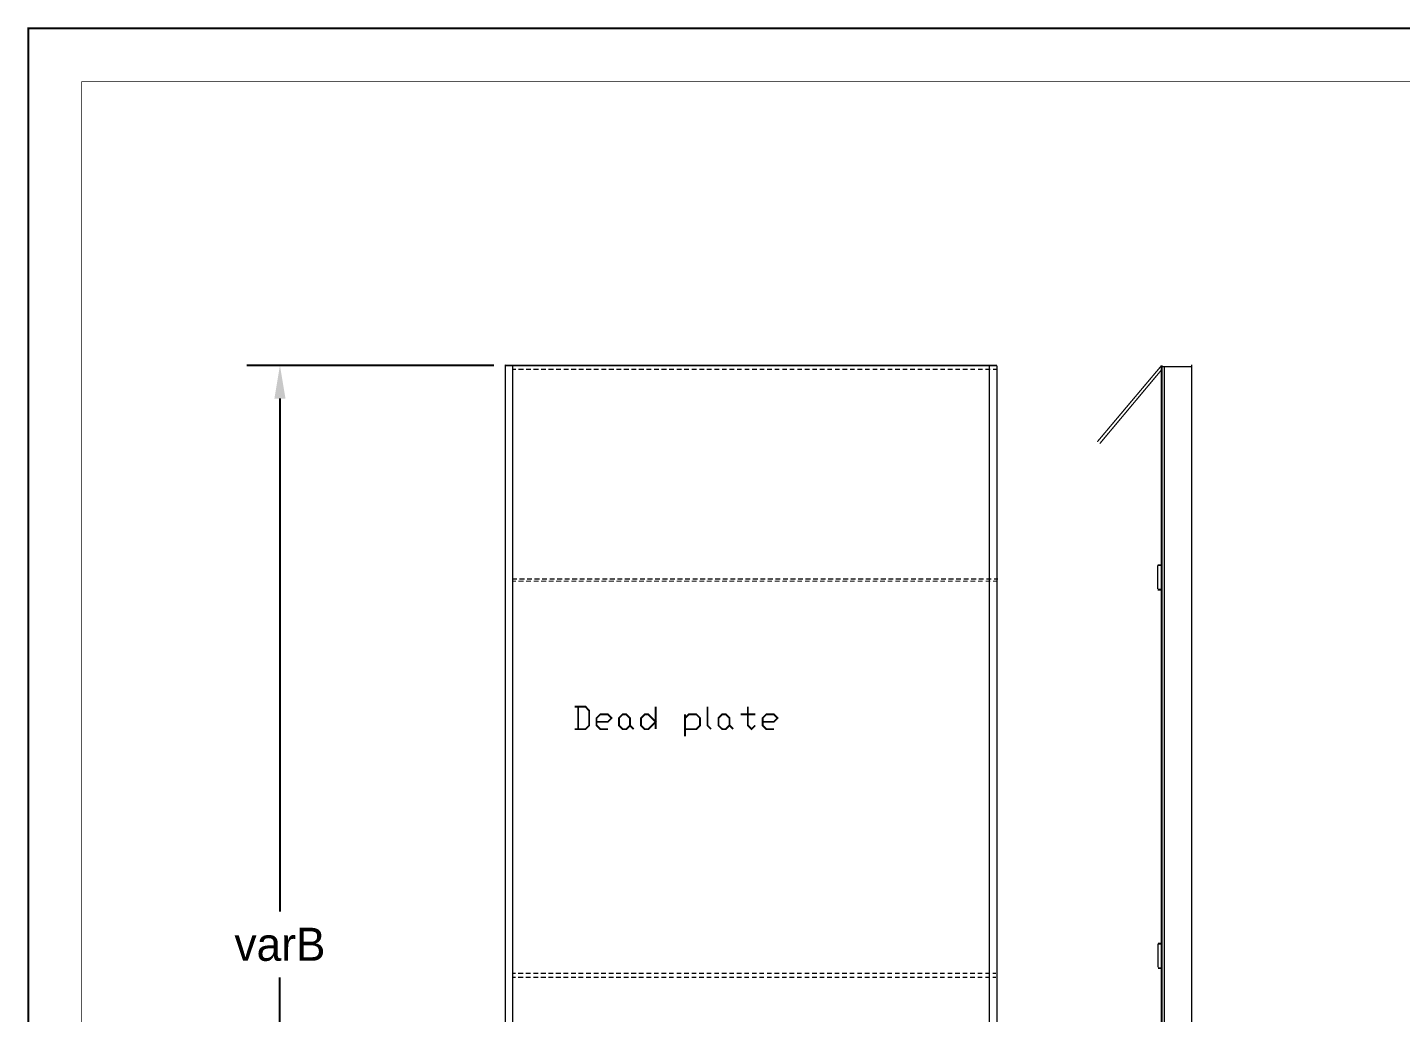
# Model space of a CAD drawing. Extents: x -4.2 to 11.2, y -10.2 to 0.5.
# Drawn here: x -4.2 to 3.27, y -4.88 to 0.48 of the extents above; entities that cross this region are included whole.
import ezdxf

# ---------------------------------------------------------------- set-up
doc = ezdxf.new("R2010")
doc.units = 0
doc.header["$MEASUREMENT"] = 0
doc.dimstyles.get("Standard").update_dxf_attribs({"dimtxt": 0.18, "dimasz": 0.18, "dimexe": 0.18, "dimexo": 0.0625, "dimgap": 0.09, "dimtad": 0, "dimtih": 1, "dimtoh": 1, "dimdec": 4, "dimzin": 0, "dimdsep": 46, "dimtxsty": 'Standard', "dimcen": 0.09, "dimadec": 0, "dimazin": 0, "dimtfac": 1, "dimtdec": 4, "dimtofl": 0, "dimtmove": 0, "dimatfit": 3, "dimfxl": 1, "dimtolj": 1, "dimtzin": 0, "dimarcsym": 0})

# ---------------------------------------------------------------- blocks, each defined once
blk = doc.blocks.new('*D2')
at = {"color": 0, "linetype": 'Continuous', "lineweight": -2, "transparency": 16777216}
for p, q in [((-1.6598, -1.3589), (-3.0033, -1.3589)), ((-2.8233, -1.5389), (-2.8233, -4.3289)), ((-2.8233, -7.4789), (-2.8233, -4.6889)), ((-1.6598, -7.6589), (-3.0033, -7.6589))]:
    blk.add_line(p, q, dxfattribs=at)
at = {"color": 0, "linetype": 'Continuous', "transparency": 16777216}
for points in [[(-2.8533, -1.5389), (-2.7933, -1.5389), (-2.8233, -1.3589)], [(-2.8533, -7.4789), (-2.7933, -7.4789), (-2.8233, -7.6589)]]:
    blk.add_solid(points, dxfattribs=at)
at = {"layer": 'Defpoints', "color": 0, "linetype": 'Continuous', "transparency": 16777216}
for p in [(-2.8233, -1.3589), (-1.5973, -1.3589), (-1.5973, -7.6589)]:
    blk.add_point(p, dxfattribs=at)
at = {"color": 0, "linetype": 'Continuous', "transparency": 16777216, "insert": (-2.8233, -4.5089), "char_height": 0.18, "attachment_point": 5}
blk.add_mtext('\\A1;varB', dxfattribs=at)

msp = doc.modelspace()

# ---------------------------------------------------------------- linework, layer by layer
at = {"linetype": 'Continuous'}
msp.add_line((1.07785, -1.36057), (-1.59725, -1.35889), dxfattribs=at)
at = {"color": 0}
for points, const_width in [([(11.2078, 0.47445), (-4.19215, 0.47445), (-4.19215, -10.23227), (11.2078, -10.23227), (11.2078, 0.47445)], 0.01), ([(8.70612, 0.18445), (-3.90215, 0.18445), (-3.90215, -9.94223), (8.70612, -9.94223), (8.70612, 0.18445)], 0.005), ([(-0.93885, -3.33724), (-0.95885, -3.33724), (-0.97885, -3.31722), (-0.97885, -3.27724), (-0.95885, -3.25722), (-0.93885, -3.25722), (-0.91885, -3.27724), (-0.91885, -3.31722), (-0.93885, -3.33724)], 0.01), ([(-0.77885, -3.29727), (-0.81885, -3.33724), (-0.83885, -3.33724), (-0.85885, -3.31722), (-0.85885, -3.27724), (-0.83885, -3.25722), (-0.81885, -3.25722), (-0.77885, -3.29727)], 0.01), ([(-0.39715, -3.33724), (-0.41715, -3.33724), (-0.43725, -3.31722), (-0.43725, -3.27724), (-0.41715, -3.25722), (-0.39715, -3.25722), (-0.37725, -3.27724), (-0.37725, -3.31722), (-0.39715, -3.33724)], 0.01)]:
    msp.add_lwpolyline(points, close=True, dxfattribs=dict(at, const_width=const_width))
for points, const_width in [([(-1.55715, -1.35889), (-1.59725, -1.35889), (-1.59725, -7.63222), (-1.55715, -7.63222)], 0.00667), ([(-1.55715, -7.63222), (-1.55715, -1.36057)], 0.00667), ([(-1.53885, -1.3806), (-1.55715, -1.3806)], 0.00667), ([(-1.49725, -1.3806), (-1.52555, -1.3806)], 0.00667), ([(-1.45715, -1.3806), (-1.48385, -1.3806)], 0.00667), ([(-1.41555, -1.3806), (-1.44385, -1.3806)], 0.00667), ([(-1.37555, -1.3806), (-1.40215, -1.3806)], 0.00667), ([(-1.33385, -1.3806), (-1.36215, -1.3806)], 0.00667), ([(-1.29385, -1.3806), (-1.32055, -1.3806)], 0.00667), ([(-1.25225, -1.3806), (-1.27885, -1.3806)], 0.00667), ([(-1.21055, -1.3806), (-1.23885, -1.3806)], 0.00667), ([(-1.17055, -1.3806), (-1.19715, -1.3806)], 0.00667), ([(-1.12885, -1.3806), (-1.15725, -1.3806)], 0.00667), ([(-1.08885, -1.3806), (-1.11555, -1.3806)], 0.00667), ([(-1.04715, -1.3806), (-1.07385, -1.3806)], 0.00667), ([(-1.00555, -1.3806), (-1.03385, -1.3806)], 0.00667), ([(-0.96555, -1.3806), (-0.99215, -1.3806)], 0.00667), ([(-0.92385, -1.3806), (-0.95215, -1.3806)], 0.00667), ([(-0.88385, -1.3806), (-0.91055, -1.3806)], 0.00667), ([(-0.84225, -1.3806), (-0.87055, -1.3806)], 0.00667), ([(-0.80215, -1.3806), (-0.82885, -1.3806)], 0.00667), ([(-0.76055, -1.3806), (-0.78725, -1.3806)], 0.00667), ([(-0.71885, -1.3806), (-0.74725, -1.3806)], 0.00667), ([(-0.67885, -1.3806), (-0.70555, -1.3806)], 0.00667), ([(-0.63715, -1.3806), (-0.66555, -1.3806)], 0.00667), ([(-0.59725, -1.3806), (-0.62385, -1.3806)], 0.00667), ([(-0.55555, -1.3806), (-0.58215, -1.3806)], 0.00667), ([(-0.51385, -1.3806), (-0.54215, -1.3806)], 0.00667), ([(-0.47385, -1.3806), (-0.50055, -1.3806)], 0.00667), ([(-0.43215, -1.3806), (-0.46055, -1.3806)], 0.00667), ([(-0.39215, -1.3806), (-0.41885, -1.3806)], 0.00667), ([(-0.35055, -1.3806), (-0.37885, -1.3806)], 0.00667), ([(-0.31055, -1.3806), (-0.33715, -1.3806)], 0.00667), ([(-0.26885, -1.3806), (-0.29555, -1.3806)], 0.00667), ([(-0.22715, -1.3806), (-0.25555, -1.3806)], 0.00667), ([(-0.18725, -1.3806), (-0.21385, -1.3806)], 0.00667), ([(-0.14555, -1.3806), (-0.17385, -1.3806)], 0.00667), ([(-0.10555, -1.3806), (-0.13225, -1.3806)], 0.00667), ([(-0.06385, -1.3806), (-0.09055, -1.3806)], 0.00667), ([(-0.02385, -1.3806), (-0.05055, -1.3806)], 0.00667), ([(0.01785, -1.3806), (-0.00885, -1.3806)], 0.00667), ([(0.05945, -1.3806), (0.03115, -1.3806)], 0.00667), ([(0.09945, -1.3806), (0.07285, -1.3806)], 0.00667), ([(0.14115, -1.3806), (0.11285, -1.3806)], 0.00667), ([(0.18115, -1.3806), (0.15445, -1.3806)], 0.00667), ([(0.22285, -1.3806), (0.19615, -1.3806)], 0.00667), ([(0.26445, -1.3806), (0.23615, -1.3806)], 0.00667), ([(0.30445, -1.3806), (0.27775, -1.3806)], 0.00667), ([(0.34615, -1.3806), (0.31785, -1.3806)], 0.00667), ([(0.38615, -1.3806), (0.35955, -1.3806)], 0.00667), ([(0.42785, -1.3806), (0.40115, -1.3806)], 0.00667), ([(0.46775, -1.3806), (0.44115, -1.3806)], 0.00667), ([(0.50945, -1.3806), (0.48285, -1.3806)], 0.00667), ([(0.55115, -1.3806), (0.52285, -1.3806)], 0.00667), ([(0.59115, -1.3806), (0.56445, -1.3806)], 0.00667), ([(0.63285, -1.3806), (0.60445, -1.3806)], 0.00667), ([(0.67285, -1.3806), (0.64615, -1.3806)], 0.00667), ([(0.71445, -1.3806), (0.68775, -1.3806)], 0.00667), ([(0.75615, -1.3806), (0.72785, -1.3806)], 0.00667), ([(0.79615, -1.3806), (0.76945, -1.3806)], 0.00667), ([(0.83775, -1.3806), (0.80945, -1.3806)], 0.00667), ([(0.87775, -1.3806), (0.85115, -1.3806)], 0.00667), ([(0.91945, -1.3806), (0.89115, -1.3806)], 0.00667), ([(0.95945, -1.3806), (0.93275, -1.3806)], 0.00667), ([(1.00115, -1.3806), (0.97445, -1.3806)], 0.00667), ([(1.04285, -1.3806), (1.01445, -1.3806)], 0.00667), ([(1.03615, -1.36057), (1.03615, -7.63222)], 0.00667), ([(1.07445, -1.3806), (1.05615, -1.3806)], 0.00667), ([(1.07785, -7.63222), (1.07785, -1.36057)], 0.00667), ([(1.97283, -1.36057), (1.62445, -1.77393)], 0.00667), ([(1.97283, -1.38391), (1.63785, -1.78392)], 0.00667), ([(1.97283, -5.59224), (1.97283, -1.35889)], 0.00667), ([(2.13782, -1.35559), (2.13782, -7.63222), (1.97614, -7.63222)], 0.00667), ([(1.97614, -7.63222), (1.97614, -1.35889)], 0.00667), ([(1.97614, -1.36557), (2.13782, -1.36557)], 0.00667), ([(1.98949, -5.59891), (1.98949, -1.36893)], 0.00667), ([(1.95281, -2.44559), (1.97446, -2.44559)], 0.01), ([(1.95281, -2.44559), (1.95281, -2.57559)], 0.00667), ([(-1.53385, -2.52057), (-1.55715, -2.52057)], 0.00667), ([(-1.53885, -2.53224), (-1.55715, -2.53224)], 0.00667), ([(-1.49725, -2.53224), (-1.52555, -2.53224)], 0.00667), ([(-1.49215, -2.52057), (-1.52055, -2.52057)], 0.00667), ([(-1.45715, -2.53224), (-1.48385, -2.53224)], 0.00667), ([(-1.45215, -2.52057), (-1.47885, -2.52057)], 0.00667), ([(-1.41555, -2.53224), (-1.44225, -2.53224)], 0.00667), ([(-1.41055, -2.52057), (-1.43885, -2.52057)], 0.00667), ([(-1.37385, -2.53224), (-1.40215, -2.53224)], 0.00667), ([(-1.37055, -2.52057), (-1.39715, -2.52057)], 0.00667), ([(-1.33385, -2.53224), (-1.36055, -2.53224)], 0.00667), ([(-1.32885, -2.52057), (-1.35555, -2.52057)], 0.00667), ([(-1.29215, -2.53224), (-1.32055, -2.53224)], 0.00667), ([(-1.28725, -2.52057), (-1.31555, -2.52057)], 0.00667), ([(-1.25225, -2.53224), (-1.27885, -2.53224)], 0.00667), ([(-1.24725, -2.52057), (-1.27385, -2.52057)], 0.00667), ([(-1.21055, -2.53224), (-1.23715, -2.53224)], 0.00667), ([(-1.20555, -2.52057), (-1.23385, -2.52057)], 0.00667), ([(-1.17055, -2.53224), (-1.19715, -2.53224)], 0.00667), ([(-1.16555, -2.52057), (-1.19225, -2.52057)], 0.00667), ([(-1.12885, -2.53224), (-1.15555, -2.53224)], 0.00667), ([(-1.12385, -2.52057), (-1.15215, -2.52057)], 0.00667), ([(-1.08715, -2.53224), (-1.11555, -2.53224)], 0.00667), ([(-1.08385, -2.52057), (-1.11055, -2.52057)], 0.00667), ([(-1.04715, -2.53224), (-1.07385, -2.53224)], 0.00667), ([(-1.04215, -2.52057), (-1.06885, -2.52057)], 0.00667), ([(-1.00555, -2.53224), (-1.03385, -2.53224)], 0.00667), ([(-1.00055, -2.52057), (-1.02885, -2.52057)], 0.00667), ([(-0.96555, -2.53224), (-0.99215, -2.53224)], 0.00667), ([(-0.96055, -2.52057), (-0.98715, -2.52057)], 0.00667), ([(-0.92385, -2.53224), (-0.95055, -2.53224)], 0.00667), ([(-0.91885, -2.52057), (-0.94715, -2.52057)], 0.00667), ([(-0.88225, -2.53224), (-0.91055, -2.53224)], 0.00667), ([(-0.87885, -2.52057), (-0.90555, -2.52057)], 0.00667), ([(-0.84225, -2.53224), (-0.86885, -2.53224)], 0.00667), ([(-0.83715, -2.52057), (-0.86385, -2.52057)], 0.00667), ([(-0.80055, -2.53224), (-0.82885, -2.53224)], 0.00667), ([(-0.79555, -2.52057), (-0.82385, -2.52057)], 0.00667), ([(-0.76055, -2.53224), (-0.78725, -2.53224)], 0.00667), ([(-0.75555, -2.52057), (-0.78225, -2.52057)], 0.00667), ([(-0.71885, -2.53224), (-0.74555, -2.53224)], 0.00667), ([(-0.71385, -2.52057), (-0.74215, -2.52057)], 0.00667), ([(-0.67885, -2.53224), (-0.70555, -2.53224)], 0.00667), ([(-0.67385, -2.52057), (-0.70055, -2.52057)], 0.00667), ([(-0.63715, -2.53224), (-0.66385, -2.53224)], 0.00667), ([(-0.63225, -2.52057), (-0.66055, -2.52057)], 0.00667), ([(-0.59555, -2.53224), (-0.62385, -2.53224)], 0.00667), ([(-0.59225, -2.52057), (-0.61885, -2.52057)], 0.00667), ([(-0.55555, -2.53224), (-0.58215, -2.53224)], 0.00667), ([(-0.55055, -2.52057), (-0.57715, -2.52057)], 0.00667), ([(-0.51385, -2.53224), (-0.54215, -2.53224)], 0.00667), ([(-0.50885, -2.52057), (-0.53725, -2.52057)], 0.00667), ([(-0.47385, -2.53224), (-0.50055, -2.53224)], 0.00667), ([(-0.46885, -2.52057), (-0.49555, -2.52057)], 0.00667), ([(-0.43215, -2.53224), (-0.45885, -2.53224)], 0.00667), ([(-0.42715, -2.52057), (-0.45555, -2.52057)], 0.00667), ([(-0.39045, -2.53224), (-0.41885, -2.53224)], 0.00667), ([(-0.38715, -2.52057), (-0.41385, -2.52057)], 0.00667), ([(-0.35055, -2.53224), (-0.37725, -2.53224)], 0.00667), ([(-0.34555, -2.52057), (-0.37225, -2.52057)], 0.00667), ([(-0.30885, -2.53224), (-0.33715, -2.53224)], 0.00667), ([(-0.30385, -2.52057), (-0.33215, -2.52057)], 0.00667), ([(-0.26885, -2.53224), (-0.29555, -2.53224)], 0.00667), ([(-0.26385, -2.52057), (-0.29055, -2.52057)], 0.00667), ([(-0.22715, -2.53224), (-0.25555, -2.53224)], 0.00667), ([(-0.22225, -2.52057), (-0.25055, -2.52057)], 0.00667), ([(-0.18725, -2.53224), (-0.21385, -2.53224)], 0.00667), ([(-0.18215, -2.52057), (-0.20885, -2.52057)], 0.00667), ([(-0.14555, -2.53224), (-0.17215, -2.53224)], 0.00667), ([(-0.14045, -2.52057), (-0.16885, -2.52057)], 0.00667), ([(-0.10385, -2.53224), (-0.13225, -2.53224)], 0.00667), ([(-0.10055, -2.52057), (-0.12725, -2.52057)], 0.00667), ([(-0.06385, -2.53224), (-0.09055, -2.53224)], 0.00667), ([(-0.05885, -2.52057), (-0.08555, -2.52057)], 0.00667), ([(-0.02215, -2.53224), (-0.05055, -2.53224)], 0.00667), ([(-0.01715, -2.52057), (-0.04555, -2.52057)], 0.00667), ([(0.01785, -2.53224), (-0.00885, -2.53224)], 0.00667), ([(0.02285, -2.52057), (-0.00385, -2.52057)], 0.00667), ([(0.05945, -2.53224), (0.03275, -2.53224)], 0.00667), ([(0.06445, -2.52057), (0.03615, -2.52057)], 0.00667), ([(0.10115, -2.53224), (0.07285, -2.53224)], 0.00667), ([(0.10445, -2.52057), (0.07785, -2.52057)], 0.00667), ([(0.14115, -2.53224), (0.11445, -2.53224)], 0.00667), ([(0.14615, -2.52057), (0.11945, -2.52057)], 0.00667), ([(0.18275, -2.53224), (0.15445, -2.53224)], 0.00667), ([(0.18775, -2.52057), (0.15945, -2.52057)], 0.00667), ([(0.22285, -2.53224), (0.19615, -2.53224)], 0.00667), ([(0.22785, -2.52057), (0.20115, -2.52057)], 0.00667), ([(0.26445, -2.53224), (0.23615, -2.53224)], 0.00667), ([(0.26945, -2.52057), (0.24115, -2.52057)], 0.00667), ([(0.30445, -2.53224), (0.27775, -2.53224)], 0.00667), ([(0.30945, -2.52057), (0.28275, -2.52057)], 0.00667), ([(0.34615, -2.53224), (0.31945, -2.53224)], 0.00667), ([(0.35115, -2.52057), (0.32285, -2.52057)], 0.00667), ([(0.38785, -2.53224), (0.35955, -2.53224)], 0.00667), ([(0.39115, -2.52057), (0.36445, -2.52057)], 0.00667), ([(0.42785, -2.53224), (0.40115, -2.53224)], 0.00667), ([(0.43275, -2.52057), (0.40615, -2.52057)], 0.00667), ([(0.46945, -2.53224), (0.44115, -2.53224)], 0.00667), ([(0.47445, -2.52057), (0.44615, -2.52057)], 0.00667), ([(0.50945, -2.53224), (0.48285, -2.53224)], 0.00667), ([(0.51445, -2.52057), (0.48785, -2.52057)], 0.00667), ([(0.55115, -2.53224), (0.52445, -2.53224)], 0.00667), ([(0.55615, -2.52057), (0.52775, -2.52057)], 0.00667), ([(0.59275, -2.53224), (0.56445, -2.53224)], 0.00667), ([(0.59615, -2.52057), (0.56945, -2.52057)], 0.00667), ([(0.63285, -2.53224), (0.60615, -2.53224)], 0.00667), ([(0.63785, -2.52057), (0.61115, -2.52057)], 0.00667), ([(0.67445, -2.53224), (0.64615, -2.53224)], 0.00667), ([(0.67785, -2.52057), (0.65115, -2.52057)], 0.00667), ([(0.71445, -2.53224), (0.68775, -2.53224)], 0.00667), ([(0.71945, -2.52057), (0.69285, -2.52057)], 0.00667), ([(0.75615, -2.53224), (0.72785, -2.53224)], 0.00667), ([(0.76115, -2.52057), (0.73285, -2.52057)], 0.00667), ([(0.79615, -2.53224), (0.76945, -2.53224)], 0.00667), ([(0.80115, -2.52057), (0.77445, -2.52057)], 0.00667), ([(0.83775, -2.53224), (0.81115, -2.53224)], 0.00667), ([(0.84275, -2.52057), (0.81445, -2.52057)], 0.00667), ([(0.87945, -2.53224), (0.85115, -2.53224)], 0.00667), ([(0.88285, -2.52057), (0.85615, -2.52057)], 0.00667), ([(0.91945, -2.53224), (0.89285, -2.53224)], 0.00667), ([(0.92445, -2.52057), (0.89785, -2.52057)], 0.00667), ([(0.96115, -2.53224), (0.93275, -2.53224)], 0.00667), ([(0.96615, -2.52057), (0.93775, -2.52057)], 0.00667), ([(1.00115, -2.53224), (0.97445, -2.53224)], 0.00667), ([(1.00615, -2.52057), (0.97945, -2.52057)], 0.00667), ([(1.04285, -2.53224), (1.01615, -2.53224)], 0.00667), ([(1.04785, -2.52057), (1.01945, -2.52057)], 0.00667), ([(1.07445, -2.53224), (1.05615, -2.53224)], 0.00667), ([(1.08445, -2.52057), (1.06115, -2.52057)], 0.00667), ([(1.95281, -2.57889), (1.97446, -2.57889)], 0.01), ([(-1.22055, -3.33724), (-1.16055, -3.33724), (-1.14045, -3.31722), (-1.14045, -3.23725), (-1.16055, -3.21556), (-1.22055, -3.21556)], 0.01), ([(-1.20055, -3.21556), (-1.20055, -3.33724)], 0.01), ([(-0.77885, -3.21556), (-0.77885, -3.33724)], 0.01), ([(-0.49725, -3.21556), (-0.49725, -3.31722), (-0.47715, -3.33724)], 0.01), ([(-0.27715, -3.21556), (-0.27715, -3.31722), (-0.25725, -3.33724), (-0.23715, -3.31722)], 0.01), ([(-1.10055, -3.29727), (-1.03885, -3.29727), (-1.01885, -3.27724), (-1.03885, -3.25722), (-1.08055, -3.25722), (-1.10055, -3.27724), (-1.10055, -3.31722), (-1.08055, -3.33724), (-1.03885, -3.33724)], 0.01), ([(-0.61885, -3.37723), (-0.61885, -3.25722)], 0.01), ([(-0.61885, -3.27724), (-0.59885, -3.25722), (-0.55715, -3.25722), (-0.53725, -3.27724), (-0.53725, -3.31722), (-0.55715, -3.33724), (-0.61885, -3.33724)], 0.01), ([(-0.31725, -3.25722), (-0.23715, -3.25722)], 0.01), ([(-0.19715, -3.29727), (-0.13555, -3.29727), (-0.11555, -3.27724), (-0.13555, -3.25722), (-0.17715, -3.25722), (-0.19715, -3.27724), (-0.19715, -3.31722), (-0.17715, -3.33724), (-0.13555, -3.33724)], 0.01), ([(-0.91885, -3.31722), (-0.89885, -3.33724)], 0.01), ([(-0.37725, -3.31722), (-0.35715, -3.33724)], 0.01), ([(1.9545, -4.50391), (1.97614, -4.50391)], 0.01), ([(1.9545, -4.50391), (1.9545, -4.63391)], 0.00667), ([(-1.54055, -4.66559), (-1.55715, -4.66559)], 0.00667), ([(-1.54055, -4.68724), (-1.55715, -4.68724)], 0.00667), ([(-1.49885, -4.66559), (-1.52715, -4.66559)], 0.00667), ([(-1.49885, -4.68724), (-1.52715, -4.68724)], 0.00667), ([(-1.45885, -4.66559), (-1.48555, -4.66559)], 0.00667), ([(-1.45885, -4.68724), (-1.48555, -4.68724)], 0.00667), ([(-1.41715, -4.66559), (-1.44385, -4.66559)], 0.00667), ([(-1.41715, -4.68724), (-1.44385, -4.68724)], 0.00667), ([(-1.37555, -4.66559), (-1.40385, -4.66559)], 0.00667), ([(-1.37555, -4.68724), (-1.40385, -4.68724)], 0.00667), ([(-1.33555, -4.66559), (-1.36215, -4.66559)], 0.00667), ([(-1.33555, -4.68724), (-1.36215, -4.68724)], 0.00667), ([(-1.29385, -4.66559), (-1.32215, -4.66559)], 0.00667), ([(-1.29385, -4.68724), (-1.32215, -4.68724)], 0.00667), ([(-1.25385, -4.66559), (-1.28055, -4.66559)], 0.00667), ([(-1.25385, -4.68724), (-1.28055, -4.68724)], 0.00667), ([(-1.21215, -4.66559), (-1.23885, -4.66559)], 0.00667), ([(-1.21215, -4.68724), (-1.23885, -4.68724)], 0.00667), ([(-1.17215, -4.66559), (-1.19885, -4.66559)], 0.00667), ([(-1.17215, -4.68724), (-1.19885, -4.68724)], 0.00667), ([(-1.13055, -4.66559), (-1.15725, -4.66559)], 0.00667), ([(-1.13055, -4.68724), (-1.15725, -4.68724)], 0.00667), ([(-1.08885, -4.66559), (-1.11715, -4.66559)], 0.00667), ([(-1.08885, -4.68724), (-1.11715, -4.68724)], 0.00667), ([(-1.04885, -4.66559), (-1.07555, -4.66559)], 0.00667), ([(-1.04885, -4.68724), (-1.07555, -4.68724)], 0.00667), ([(-1.00725, -4.66559), (-1.03555, -4.66559)], 0.00667), ([(-1.00725, -4.68724), (-1.03555, -4.68724)], 0.00667), ([(-0.96725, -4.66559), (-0.99385, -4.66559)], 0.00667), ([(-0.96725, -4.68724), (-0.99385, -4.68724)], 0.00667), ([(-0.92555, -4.66559), (-0.95215, -4.66559)], 0.00667), ([(-0.92555, -4.68724), (-0.95215, -4.68724)], 0.00667), ([(-0.88385, -4.66559), (-0.91225, -4.66559)], 0.00667), ([(-0.88385, -4.68724), (-0.91225, -4.68724)], 0.00667), ([(-0.84385, -4.66559), (-0.87055, -4.66559)], 0.00667), ([(-0.84385, -4.68724), (-0.87055, -4.68724)], 0.00667), ([(-0.80215, -4.66559), (-0.83055, -4.66559)], 0.00667), ([(-0.80215, -4.68724), (-0.83055, -4.68724)], 0.00667), ([(-0.76215, -4.66559), (-0.78885, -4.66559)], 0.00667), ([(-0.76215, -4.68724), (-0.78885, -4.68724)], 0.00667), ([(-0.72055, -4.66559), (-0.74725, -4.66559)], 0.00667), ([(-0.72055, -4.68724), (-0.74725, -4.68724)], 0.00667), ([(-0.68055, -4.66559), (-0.70715, -4.66559)], 0.00667), ([(-0.68055, -4.68724), (-0.70715, -4.68724)], 0.00667), ([(-0.63885, -4.66559), (-0.66555, -4.66559)], 0.00667), ([(-0.63885, -4.68724), (-0.66555, -4.68724)], 0.00667), ([(-0.59725, -4.66559), (-0.62555, -4.66559)], 0.00667), ([(-0.59725, -4.68724), (-0.62555, -4.68724)], 0.00667), ([(-0.55715, -4.66559), (-0.58385, -4.66559)], 0.00667), ([(-0.55715, -4.68724), (-0.58385, -4.68724)], 0.00667), ([(-0.51545, -4.66559), (-0.54385, -4.66559)], 0.00667), ([(-0.51545, -4.68724), (-0.54385, -4.68724)], 0.00667), ([(-0.47555, -4.66559), (-0.50225, -4.66559)], 0.00667), ([(-0.47555, -4.68724), (-0.50225, -4.68724)], 0.00667), ([(-0.43385, -4.66559), (-0.46055, -4.66559)], 0.00667), ([(-0.43385, -4.68724), (-0.46055, -4.68724)], 0.00667), ([(-0.39215, -4.66559), (-0.42055, -4.66559)], 0.00667), ([(-0.39215, -4.68724), (-0.42055, -4.68724)], 0.00667), ([(-0.35215, -4.66559), (-0.37885, -4.66559)], 0.00667), ([(-0.35215, -4.68724), (-0.37885, -4.68724)], 0.00667), ([(-0.31055, -4.66559), (-0.33885, -4.66559)], 0.00667), ([(-0.31055, -4.68724), (-0.33885, -4.68724)], 0.00667), ([(-0.27055, -4.66559), (-0.29715, -4.66559)], 0.00667), ([(-0.27055, -4.68724), (-0.29715, -4.68724)], 0.00667), ([(-0.22885, -4.66559), (-0.25555, -4.66559)], 0.00667), ([(-0.22885, -4.68724), (-0.25555, -4.68724)], 0.00667), ([(-0.18885, -4.66559), (-0.21555, -4.66559)], 0.00667), ([(-0.18885, -4.68724), (-0.21555, -4.68724)], 0.00667), ([(-0.14715, -4.66559), (-0.17385, -4.66559)], 0.00667), ([(-0.14715, -4.68724), (-0.17385, -4.68724)], 0.00667), ([(-0.10555, -4.66559), (-0.13385, -4.66559)], 0.00667), ([(-0.10555, -4.68724), (-0.13385, -4.68724)], 0.00667), ([(-0.06555, -4.66559), (-0.09225, -4.66559)], 0.00667), ([(-0.06555, -4.68724), (-0.09225, -4.68724)], 0.00667), ([(-0.02385, -4.66559), (-0.05215, -4.66559)], 0.00667), ([(-0.02385, -4.68724), (-0.05215, -4.68724)], 0.00667), ([(0.01615, -4.66559), (-0.01055, -4.66559)], 0.00667), ([(0.01615, -4.68724), (-0.01055, -4.68724)], 0.00667), ([(0.05775, -4.66559), (0.03115, -4.66559)], 0.00667), ([(0.05775, -4.68724), (0.03115, -4.68724)], 0.00667), ([(0.09945, -4.66559), (0.07115, -4.66559)], 0.00667), ([(0.09945, -4.68724), (0.07115, -4.68724)], 0.00667), ([(0.13945, -4.66559), (0.11285, -4.66559)], 0.00667), ([(0.13945, -4.68724), (0.11285, -4.68724)], 0.00667), ([(0.18115, -4.66559), (0.15275, -4.66559)], 0.00667), ([(0.18115, -4.68724), (0.15275, -4.68724)], 0.00667), ([(0.22115, -4.66559), (0.19445, -4.66559)], 0.00667), ([(0.22115, -4.68724), (0.19445, -4.68724)], 0.00667), ([(0.26285, -4.66559), (0.23455, -4.66559)], 0.00667), ([(0.26285, -4.68724), (0.23455, -4.68724)], 0.00667), ([(0.30285, -4.66559), (0.27615, -4.66559)], 0.00667), ([(0.30285, -4.68724), (0.27615, -4.68724)], 0.00667), ([(0.34445, -4.66559), (0.31785, -4.66559)], 0.00667), ([(0.34445, -4.68724), (0.31785, -4.68724)], 0.00667), ([(0.38615, -4.66559), (0.35785, -4.66559)], 0.00667), ([(0.38615, -4.68724), (0.35785, -4.68724)], 0.00667), ([(0.42615, -4.66559), (0.39945, -4.66559)], 0.00667), ([(0.42615, -4.68724), (0.39945, -4.68724)], 0.00667), ([(0.46775, -4.66559), (0.43945, -4.66559)], 0.00667), ([(0.46775, -4.68724), (0.43945, -4.68724)], 0.00667), ([(0.50785, -4.66559), (0.48115, -4.66559)], 0.00667), ([(0.50785, -4.68724), (0.48115, -4.68724)], 0.00667), ([(0.54945, -4.66559), (0.52285, -4.66559)], 0.00667), ([(0.54945, -4.68724), (0.52285, -4.68724)], 0.00667), ([(0.59115, -4.66559), (0.56275, -4.66559)], 0.00667), ([(0.59115, -4.68724), (0.56275, -4.68724)], 0.00667), ([(0.63115, -4.66559), (0.60445, -4.66559)], 0.00667), ([(0.63115, -4.68724), (0.60445, -4.68724)], 0.00667), ([(0.67285, -4.66559), (0.64445, -4.66559)], 0.00667), ([(0.67285, -4.68724), (0.64445, -4.68724)], 0.00667), ([(0.71275, -4.66559), (0.68615, -4.66559)], 0.00667), ([(0.71275, -4.68724), (0.68615, -4.68724)], 0.00667), ([(0.75445, -4.66559), (0.72615, -4.66559)], 0.00667), ([(0.75445, -4.68724), (0.72615, -4.68724)], 0.00667), ([(0.79445, -4.66559), (0.76785, -4.66559)], 0.00667), ([(0.79445, -4.68724), (0.76785, -4.68724)], 0.00667), ([(0.83615, -4.66559), (0.80945, -4.66559)], 0.00667), ([(0.83615, -4.68724), (0.80945, -4.68724)], 0.00667), ([(0.87775, -4.66559), (0.84945, -4.66559)], 0.00667), ([(0.87775, -4.68724), (0.84945, -4.68724)], 0.00667), ([(0.91785, -4.66559), (0.89115, -4.66559)], 0.00667), ([(0.91785, -4.68724), (0.89115, -4.68724)], 0.00667), ([(0.95945, -4.66559), (0.93115, -4.66559)], 0.00667), ([(0.95945, -4.68724), (0.93115, -4.68724)], 0.00667), ([(0.99945, -4.66559), (0.97285, -4.66559)], 0.00667), ([(0.99945, -4.68724), (0.97285, -4.68724)], 0.00667), ([(1.04115, -4.66559), (1.01445, -4.66559)], 0.00667), ([(1.04115, -4.68724), (1.01445, -4.68724)], 0.00667), ([(1.07285, -4.66559), (1.05445, -4.66559)], 0.00667), ([(1.07285, -4.68724), (1.05445, -4.68724)], 0.00667), ([(1.9545, -4.63721), (1.97614, -4.63721)], 0.01)]:
    msp.add_lwpolyline(points, dxfattribs=dict(at, const_width=const_width))

# ---------------------------------------------------------------- dimensions: what is measured, and where the dimension line sits
at = {"linetype": 'Continuous'}
dim = msp.add_linear_dim(base=(-2.82325, -1.35889), p1=(-1.59725, -7.65892), p2=(-1.59725, -1.35889), angle=90, text='varB', dimstyle='Standard', dxfattribs=at)
dim.commit()
dim.dimension.update_dxf_attribs({"geometry": '*D2', "text_midpoint": (-2.82325, -4.50891)})

doc.saveas('drawing.dxf')
